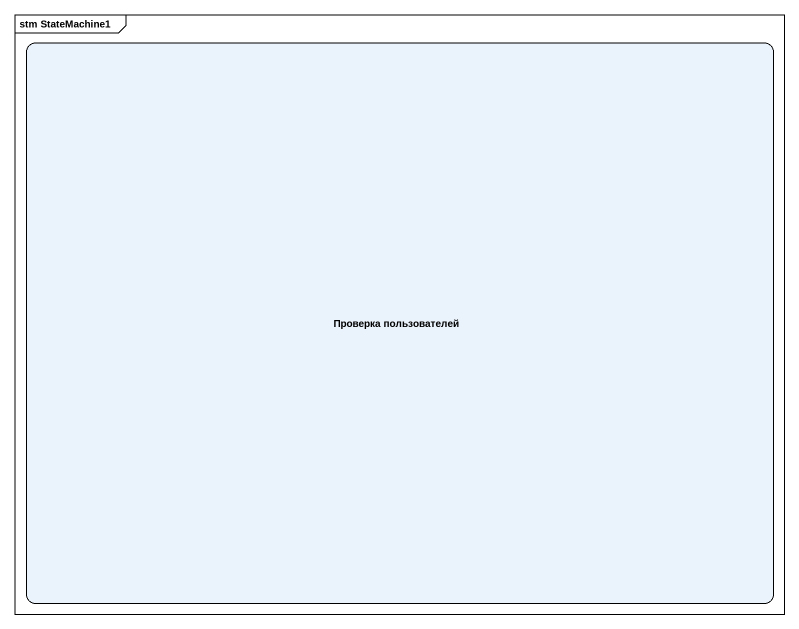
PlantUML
@startuml
mainframe stm StateMachine1
hide empty description
state "Проверка пользователей" as Проверка_пользователей
@enduml
